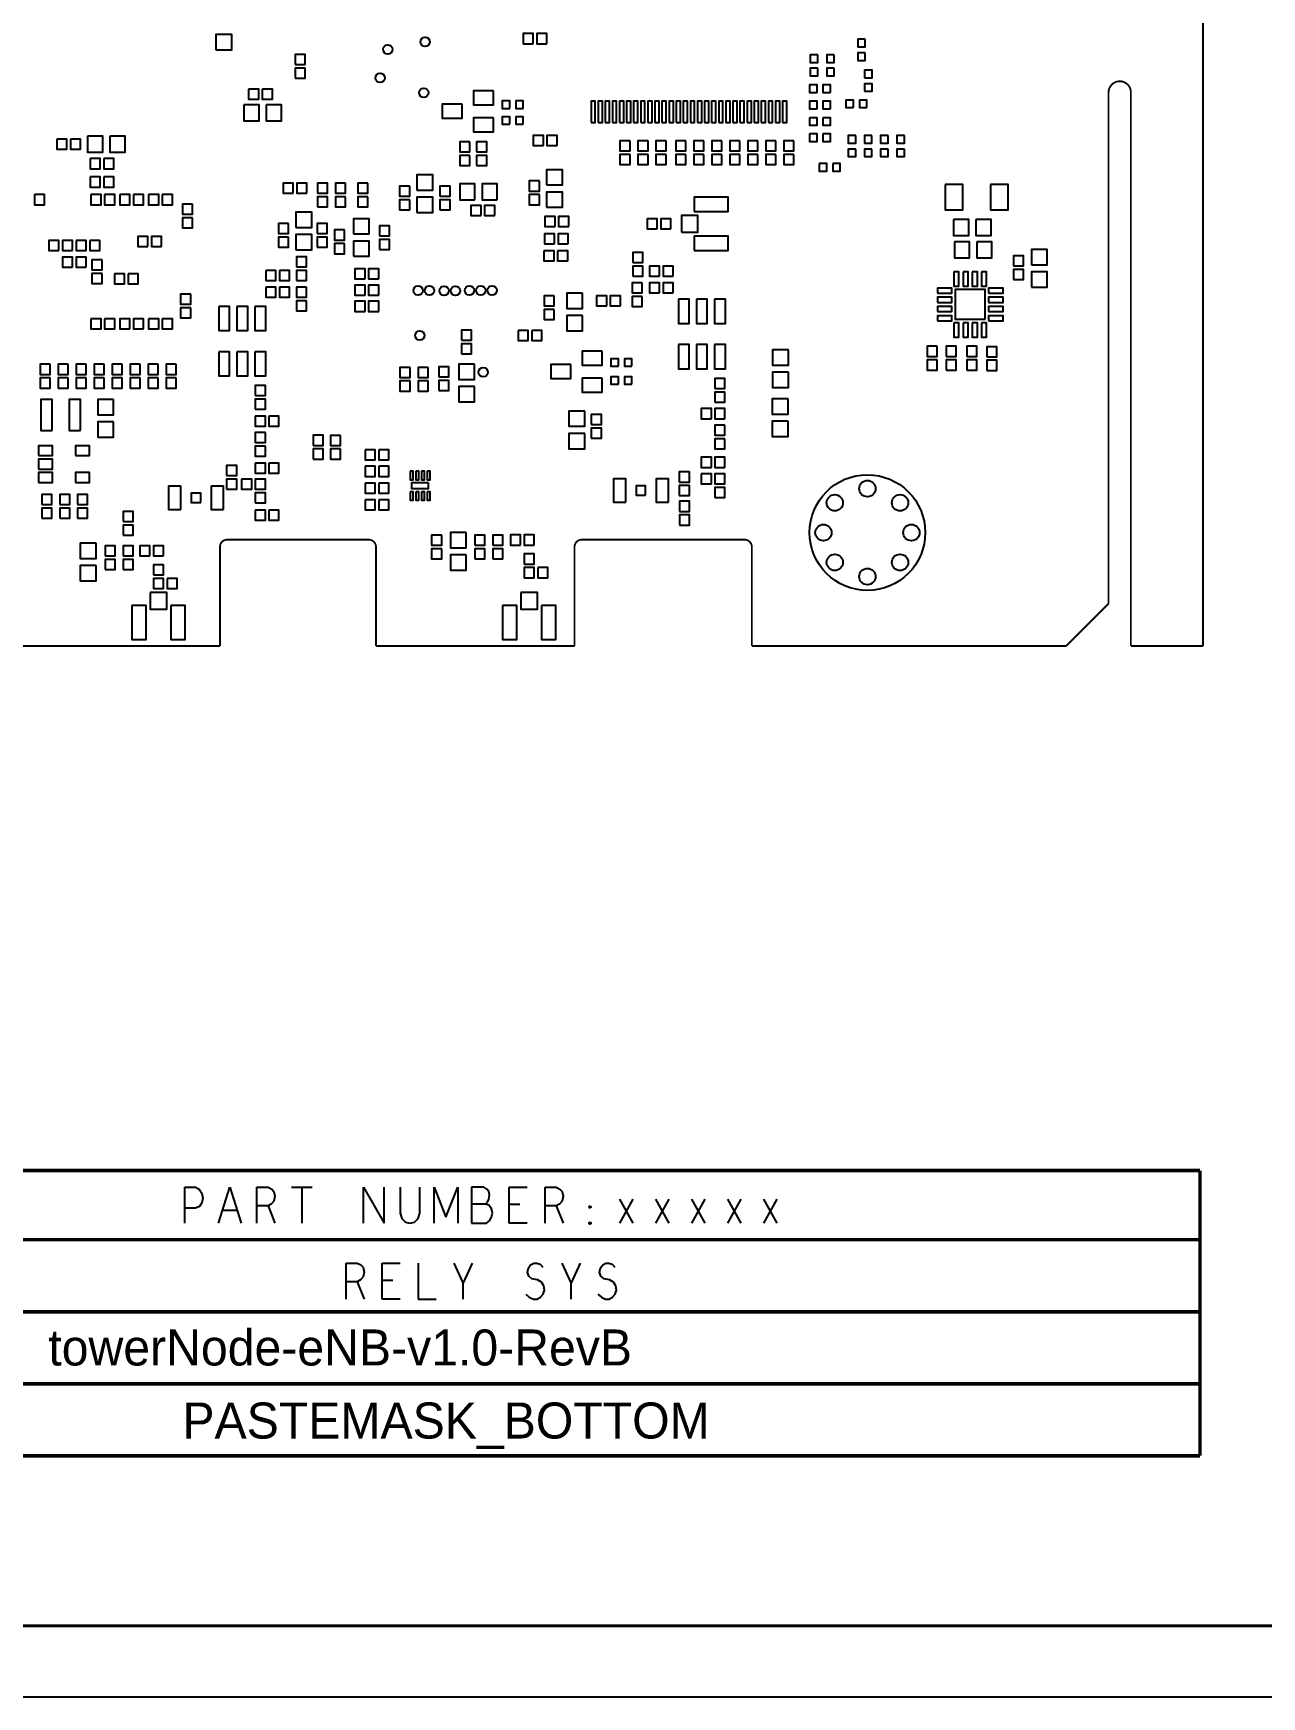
# Model space of a CAD drawing. Extents: x -186 to 234, y -83 to 214.
# Drawn here: x -16 to 70.6, y -83.3 to 33.9 of the extents above; entities that cross this region are included whole.
import ezdxf

# ---------------------------------------------------------------- set-up
doc = ezdxf.new("R2010")
doc.units = 0
for name, color, linetype in [('BG_OUTLINE', 253, 'CONTINUOUS'), ('BG_TITLE_BLOCK', 40, 'CONTINUOUS'), ('DF_OUTLINE_DATA', 2, 'CONTINUOUS'), ('PG_PASTEMASK_BOTTOM', 85, 'CONTINUOUS'), ('PIN_PASTEMASK_BOTTOM', 85, 'CONTINUOUS')]:
    doc.layers.add(name, color=color, linetype=linetype)

msp = doc.modelspace()

# ---------------------------------------------------------------- linework, layer by layer
at = {"layer": 'BG_OUTLINE', "const_width": 0.127}
for points in [[(66.460395, 157.020311), (66.460395, -9.271)], [(59.805595, 29.761891), (59.805595, 27.221891)], [(61.380395, 29.761891), (61.380395, 27.221891)], [(59.805595, -6.271006), (59.805595, 27.221891)], [(61.380395, -9.271), (61.380395, 27.221891)], [(-2.844292, -9.271), (-2.84447, -2.279117)], [(-2.33647, -1.771091), (7.647508, -1.771091)], [(8.155508, -2.279066), (8.155686, -9.271)], [(22.155683, -9.271), (22.155429, -2.279117)], [(22.663429, -1.771091), (34.147506, -1.771091)], [(34.655506, -2.279091), (34.655506, -9.271)], [(56.805398, -9.271), (59.805595, -6.271006)], [(-16.844493, -9.271), (-2.844292, -9.271)], [(8.155686, -9.271), (22.155683, -9.271)], [(34.655506, -9.271), (56.805398, -9.271)], [(66.460395, -9.271), (61.380395, -9.271)]]:
    msp.add_lwpolyline(points, dxfattribs=at)
for points in [[(59.805595, 29.761891, -1.000065), (61.380395, 29.761891)], [(-2.84447, -2.279117, -0.414233), (-2.33647, -1.771091)], [(7.647508, -1.771091, -0.414194), (8.155508, -2.279066)], [(22.155429, -2.279117, -0.414231), (22.663429, -1.771091)], [(34.147506, -1.771091, -0.414214), (34.655506, -2.279091)]]:
    msp.add_lwpolyline(points, format="xyb", dxfattribs=at)
at = {"layer": 'BG_TITLE_BLOCK', "const_width": 0.199898}
msp.add_lwpolyline([(-181.015894, -78.348611), (228.984099, -78.348611)], dxfattribs=at)
at = {"layer": 'BG_TITLE_BLOCK'}
msp.add_lwpolyline([(-186.015909, -83.348601), (233.984089, -83.348601)], dxfattribs=at)
at = {"layer": 'DF_OUTLINE_DATA', "const_width": 0.254}
for points in [[(66.253385, -46.247304), (-61.407015, -46.247304)], [(66.253385, -66.364104), (66.253385, -46.247304)], [(-61.407015, -51.124104), (66.253385, -51.124104)], [(-61.407015, -56.204104), (66.253385, -56.204104)], [(-61.407015, -61.284104), (66.253385, -61.284104)], [(-61.407015, -66.364104), (47.279585, -66.364104)], [(47.279585, -66.364104), (66.253385, -66.364104)]]:
    msp.add_lwpolyline(points, dxfattribs=at)
at = {"layer": 'DF_OUTLINE_DATA'}
for points in [[(-5.323815, -49.964289), (-5.323815, -47.424289)], [(-5.323815, -47.424289), (-4.561815, -47.424289)], [(-4.561815, -47.424289), (-4.307815, -47.551289)], [(-4.307815, -47.551289), (-4.117315, -47.847809)], [(-4.117315, -47.847809), (-4.053815, -48.186289)], [(-2.942615, -49.964289), (-2.148815, -47.424289)], [(-2.148815, -47.424289), (-1.355115, -49.964289)], [(-0.243815, -49.964289), (-0.243815, -47.424289)], [(-0.243815, -47.424289), (0.549885, -47.424289)], [(0.549885, -47.424289), (0.803885, -47.551289)], [(0.803885, -47.551289), (0.962685, -47.720809)], [(0.962685, -47.720809), (1.026185, -48.059289)], [(1.026185, -48.059289), (0.962685, -48.397897)], [(2.200885, -47.424289), (3.661385, -47.424289)], [(2.931185, -47.424289), (2.931185, -49.964289)], [(7.280885, -49.964289), (7.280885, -47.424289)], [(7.280885, -47.424289), (8.741385, -49.964289)], [(8.741385, -49.964289), (8.741385, -47.424289)], [(9.852685, -47.424289), (9.852685, -49.244809)], [(11.249685, -49.244809), (11.249685, -47.424289)], [(12.265685, -49.964289), (12.265685, -47.424289)], [(12.265685, -47.424289), (13.091185, -49.540897)], [(13.091185, -49.540897), (13.916685, -47.424289)], [(13.916685, -47.424289), (13.916685, -49.964289)], [(14.900885, -47.424289), (14.900885, -49.964289)], [(15.758185, -47.424289), (14.900885, -47.424289)], [(15.980385, -47.551289), (15.758185, -47.424289)], [(16.107385, -47.720809), (15.980385, -47.551289)], [(16.170885, -47.974809), (16.107385, -47.720809)], [(16.107385, -48.271201), (16.170885, -47.974809)], [(17.536185, -49.964289), (17.536185, -47.424289)], [(17.536185, -47.424289), (18.806185, -47.424289)], [(20.076185, -49.964289), (20.076185, -47.424289)], [(20.076185, -47.424289), (20.869885, -47.424289)], [(20.869885, -47.424289), (21.123885, -47.551289)], [(21.123885, -47.551289), (21.282685, -47.720809)], [(21.282685, -47.720809), (21.346185, -48.059289)], [(21.346185, -48.059289), (21.282685, -48.397897)], [(-4.561815, -48.906201), (-5.323815, -48.906201)], [(-4.276115, -48.778897), (-4.561815, -48.906201)], [(-4.117315, -48.524897), (-4.276115, -48.778897)], [(-4.053815, -48.186289), (-4.117315, -48.524897)], [(-1.640815, -49.075289), (-2.656815, -49.075289)], [(0.549885, -48.736809), (-0.243815, -48.736809)], [(0.772185, -48.609809), (0.549885, -48.736809)], [(0.549885, -48.736809), (1.026185, -49.964289)], [(0.962685, -48.397897), (0.772185, -48.609809)], [(9.852685, -49.244809), (9.979685, -49.625809)], [(11.122685, -49.625809), (11.249685, -49.244809)], [(15.885185, -48.609809), (14.900885, -48.609809)], [(15.885185, -48.609809), (16.012185, -48.482809)], [(16.107385, -48.694289), (15.885185, -48.609809)], [(16.012185, -48.482809), (16.107385, -48.271201)], [(16.297885, -48.948289), (16.107385, -48.694289)], [(16.361385, -49.244809), (16.297885, -48.948289)], [(16.297885, -49.540897), (16.361385, -49.244809)], [(18.298185, -48.651897), (17.536185, -48.651897)], [(20.869885, -48.736809), (20.076185, -48.736809)], [(21.092185, -48.609809), (20.869885, -48.736809)], [(20.869885, -48.736809), (21.346185, -49.964289)], [(21.282685, -48.397897), (21.092185, -48.609809)], [(23.187685, -48.778897), (23.251185, -48.736809)], [(23.187685, -48.863809), (23.187685, -48.778897)], [(23.251185, -48.906201), (23.187685, -48.863809)], [(23.251185, -48.736809), (23.314685, -48.778897)], [(23.314685, -48.863809), (23.251185, -48.906201)], [(23.314685, -48.778897), (23.314685, -48.863809)], [(25.314885, -48.271201), (26.267385, -49.964289)], [(26.267385, -48.271201), (25.314885, -49.964289)], [(27.854885, -48.271201), (28.807385, -49.964289)], [(28.807385, -48.271201), (27.854885, -49.964289)], [(30.394885, -48.271201), (31.347385, -49.964289)], [(31.347385, -48.271201), (30.394885, -49.964289)], [(32.934885, -48.271201), (33.887385, -49.964289)], [(33.887385, -48.271201), (32.934885, -49.964289)], [(36.427385, -48.271201), (35.474885, -49.964289)], [(35.474885, -48.271201), (36.427385, -49.964289)], [(9.979685, -49.625809), (10.233685, -49.879809)], [(10.233685, -49.879809), (10.551185, -49.964289)], [(10.551185, -49.964289), (10.868685, -49.879809)], [(10.868685, -49.879809), (11.122685, -49.625809)], [(14.900885, -49.964289), (15.948685, -49.964289)], [(15.948685, -49.964289), (16.170885, -49.794897)], [(16.170885, -49.794897), (16.297885, -49.540897)], [(18.806185, -49.964289), (17.536185, -49.964289)], [(23.187685, -49.921897), (23.251185, -49.879809)], [(23.187685, -50.006809), (23.187685, -49.921897)], [(23.251185, -50.048897), (23.187685, -50.006809)], [(23.251185, -49.879809), (23.314685, -49.921897)], [(23.314685, -50.006809), (23.251185, -50.048897)], [(23.314685, -49.921897), (23.314685, -50.006809)], [(6.042685, -55.315104), (6.042685, -52.775104)], [(6.042685, -52.775104), (6.836385, -52.775104)], [(6.836385, -52.775104), (7.090385, -52.902104)], [(8.582685, -55.315104), (8.582685, -52.775104)], [(8.582685, -52.775104), (9.852685, -52.775104)], [(11.122685, -52.775104), (11.122685, -55.315104)], [(14.297685, -54.172104), (13.662685, -52.775104)], [(14.932685, -52.775104), (14.297685, -54.172104)], [(19.060185, -52.902104), (19.282385, -52.775104)], [(19.282385, -52.775104), (19.504685, -52.775104)], [(19.504685, -52.775104), (19.726885, -52.859711)], [(21.917685, -54.172104), (21.282685, -52.775104)], [(22.552685, -52.775104), (21.917685, -54.172104)], [(24.140185, -52.902104), (24.362385, -52.775104)], [(24.362385, -52.775104), (24.584685, -52.775104)], [(24.584685, -52.775104), (24.806885, -52.859711)], [(7.249185, -53.748711), (7.058685, -53.960497)], [(7.090385, -52.902104), (7.249185, -53.071497)], [(7.249185, -53.071497), (7.312685, -53.410104)], [(7.312685, -53.410104), (7.249185, -53.748711)], [(18.837885, -53.410104), (18.901385, -53.113711)], [(18.933185, -53.706497), (18.837885, -53.410104)], [(18.901385, -53.113711), (19.060185, -52.902104)], [(19.155385, -53.875711), (18.933185, -53.706497)], [(19.536385, -53.960497), (19.155385, -53.875711)], [(19.726885, -52.859711), (19.917385, -53.071497)], [(23.917885, -53.410104), (23.981385, -53.113711)], [(24.013185, -53.706497), (23.917885, -53.410104)], [(23.981385, -53.113711), (24.140185, -52.902104)], [(24.235385, -53.875711), (24.013185, -53.706497)], [(24.616385, -53.960497), (24.235385, -53.875711)], [(24.806885, -52.859711), (24.997385, -53.071497)], [(6.836385, -54.087497), (6.042685, -54.087497)], [(7.058685, -53.960497), (6.836385, -54.087497)], [(6.836385, -54.087497), (7.312685, -55.315104)], [(9.344685, -54.002711), (8.582685, -54.002711)], [(14.297685, -55.315104), (14.297685, -54.172104)], [(18.710885, -54.976497), (18.964885, -55.188104)], [(19.822185, -54.129711), (19.536385, -53.960497)], [(19.758685, -55.188104), (19.949185, -54.976497)], [(19.980885, -54.383889), (19.822185, -54.129711)], [(19.949185, -54.976497), (20.044385, -54.680104)], [(20.044385, -54.680104), (19.980885, -54.383889)], [(21.917685, -55.315104), (21.917685, -54.172104)], [(23.790885, -54.976497), (24.044885, -55.188104)], [(24.902185, -54.129711), (24.616385, -53.960497)], [(24.838685, -55.188104), (25.029185, -54.976497)], [(25.060885, -54.383889), (24.902185, -54.129711)], [(25.029185, -54.976497), (25.124385, -54.680104)], [(25.124385, -54.680104), (25.060885, -54.383889)], [(9.852685, -55.315104), (8.582685, -55.315104)], [(11.122685, -55.315104), (12.392685, -55.315104)], [(18.964885, -55.188104), (19.250685, -55.315104)], [(19.250685, -55.315104), (19.504685, -55.315104)], [(19.504685, -55.315104), (19.758685, -55.188104)], [(24.044885, -55.188104), (24.330685, -55.315104)], [(24.330685, -55.315104), (24.584685, -55.315104)], [(24.584685, -55.315104), (24.838685, -55.188104)]]:
    msp.add_lwpolyline(points, dxfattribs=at)
at = {"layer": 'PIN_PASTEMASK_BOTTOM'}
for points in [[(-3.132811, 32.763206), (-2.015211, 32.763206), (-2.015211, 33.835594), (-3.132811, 33.835594)], [(19.244589, 33.1978), (19.244589, 33.909), (18.533389, 33.909), (18.533389, 33.1978)], [(20.2073, 33.1978), (20.2073, 33.909), (19.4961, 33.909), (19.4961, 33.1978)], [(42.650689, 33.507705), (42.117289, 33.507705), (42.117289, 32.974305), (42.650689, 32.974305)], [(2.44729, 31.727089), (3.15849, 31.727089), (3.15849, 32.438289), (2.44729, 32.438289)], [(39.297889, 32.415505), (38.764489, 32.415505), (38.764489, 31.882105), (39.297889, 31.882105)], [(40.466289, 32.415505), (39.932889, 32.415505), (39.932889, 31.882105), (40.466289, 31.882105)], [(42.650689, 32.557695), (42.117289, 32.557695), (42.117289, 32.024295), (42.650689, 32.024295)], [(2.44729, 30.764378), (3.15849, 30.764378), (3.15849, 31.475578), (2.44729, 31.475578)], [(39.297889, 31.465495), (38.764489, 31.465495), (38.764489, 30.932095), (39.297889, 30.932095)], [(40.466289, 31.465495), (39.932889, 31.465495), (39.932889, 30.932095), (40.466289, 30.932095)], [(42.602201, 30.796306), (43.135601, 30.796306), (43.135601, 31.329706), (42.602201, 31.329706)], [(-0.820217, 29.9974), (-0.820217, 29.2862), (-0.109017, 29.2862), (-0.109017, 29.9974)], [(0.142494, 29.9974), (0.142494, 29.2862), (0.853694, 29.2862), (0.853694, 29.9974)], [(16.432784, 29.883405), (15.035784, 29.883405), (15.035784, 28.892805), (16.432784, 28.892805)], [(39.254684, 29.7561), (39.254684, 30.2895), (38.721284, 30.2895), (38.721284, 29.7561)], [(40.204695, 29.7561), (40.204695, 30.2895), (39.671295, 30.2895), (39.671295, 29.7561)], [(42.602201, 29.846295), (43.135601, 29.846295), (43.135601, 30.379695), (42.602201, 30.379695)], [(-1.154405, 28.8798), (-1.154405, 27.7622), (-0.082017, 27.7622), (-0.082017, 28.8798)], [(0.420395, 28.8798), (0.420395, 27.7622), (1.492783, 27.7622), (1.492783, 28.8798)], [(14.222984, 28.930905), (12.825984, 28.930905), (12.825984, 27.940305), (14.222984, 27.940305)], [(17.591481, 28.630397), (17.591481, 29.163797), (17.058081, 29.163797), (17.058081, 28.630397)], [(18.541492, 28.630397), (18.541492, 29.163797), (18.008092, 29.163797), (18.008092, 28.630397)], [(23.320388, 27.641842), (23.620387, 27.641842), (23.620387, 29.141941), (23.320388, 29.141941)], [(23.820488, 27.641842), (24.120488, 27.641842), (24.120488, 29.141941), (23.820488, 29.141941)], [(24.320284, 27.641842), (24.620283, 27.641842), (24.620283, 29.141941), (24.320284, 29.141941)], [(24.820486, 27.641842), (25.120486, 27.641842), (25.120486, 29.141941), (24.820486, 29.141941)], [(25.320282, 27.641842), (25.620282, 27.641842), (25.620282, 29.141941), (25.320282, 29.141941)], [(25.820484, 27.641842), (26.120484, 27.641842), (26.120484, 29.141941), (25.820484, 29.141941)], [(26.32028, 27.641842), (26.620279, 27.641842), (26.620279, 29.141941), (26.32028, 29.141941)], [(26.820482, 27.641842), (27.120482, 27.641842), (27.120482, 29.141941), (26.820482, 29.141941)], [(27.320278, 27.641842), (27.620277, 27.641842), (27.620277, 29.141941), (27.320278, 29.141941)], [(27.82048, 27.641842), (28.12048, 27.641842), (28.12048, 29.141941), (27.82048, 29.141941)], [(28.320276, 27.641842), (28.620275, 27.641842), (28.620275, 29.141941), (28.320276, 29.141941)], [(28.820478, 27.641842), (29.120478, 27.641842), (29.120478, 29.141941), (28.820478, 29.141941)], [(29.320299, 27.641842), (29.620299, 27.641842), (29.620299, 29.141941), (29.320299, 29.141941)], [(29.820476, 27.641842), (30.120476, 27.641842), (30.120476, 29.141941), (29.820476, 29.141941)], [(30.320298, 27.641842), (30.620297, 27.641842), (30.620297, 29.141941), (30.320298, 29.141941)], [(30.820474, 27.641842), (31.120474, 27.641842), (31.120474, 29.141941), (30.820474, 29.141941)], [(31.320295, 27.641842), (31.620295, 27.641842), (31.620295, 29.141941), (31.320295, 29.141941)], [(31.820498, 27.641842), (32.120497, 27.641842), (32.120497, 29.141941), (31.820498, 29.141941)], [(32.320293, 27.641842), (32.620293, 27.641842), (32.620293, 29.141941), (32.320293, 29.141941)], [(32.820496, 27.641842), (33.120495, 27.641842), (33.120495, 29.141941), (32.820496, 29.141941)], [(33.320291, 27.641842), (33.620291, 27.641842), (33.620291, 29.141941), (33.320291, 29.141941)], [(33.820494, 27.641842), (34.120493, 27.641842), (34.120493, 29.141941), (33.820494, 29.141941)], [(34.32029, 27.641842), (34.620289, 27.641842), (34.620289, 29.141941), (34.32029, 29.141941)], [(34.820492, 27.641842), (35.120491, 27.641842), (35.120491, 29.141941), (34.820492, 29.141941)], [(35.320287, 27.641842), (35.620287, 27.641842), (35.620287, 29.141941), (35.320287, 29.141941)], [(35.82049, 27.641842), (36.120489, 27.641842), (36.120489, 29.141941), (35.82049, 29.141941)], [(36.320285, 27.641842), (36.620285, 27.641842), (36.620285, 29.141941), (36.320285, 29.141941)], [(36.820386, 27.641842), (37.120385, 27.641842), (37.120385, 29.141941), (36.820386, 29.141941)], [(39.254684, 28.6131), (39.254684, 29.1465), (38.721284, 29.1465), (38.721284, 28.6131)], [(40.204695, 28.6131), (40.204695, 29.1465), (39.671295, 29.1465), (39.671295, 28.6131)], [(41.820084, 28.6893), (41.820084, 29.2227), (41.286684, 29.2227), (41.286684, 28.6893)], [(42.770095, 28.6893), (42.770095, 29.2227), (42.236695, 29.2227), (42.236695, 28.6893)], [(16.432784, 27.978405), (15.035784, 27.978405), (15.035784, 26.987805), (16.432784, 26.987805)], [(17.591481, 27.512797), (17.591481, 28.046197), (17.058081, 28.046197), (17.058081, 27.512797)], [(18.541492, 27.512797), (18.541492, 28.046197), (18.008092, 28.046197), (18.008092, 27.512797)], [(38.721284, 27.9781), (38.721284, 27.4447), (39.254684, 27.4447), (39.254684, 27.9781)], [(39.671295, 27.9781), (39.671295, 27.4447), (40.204695, 27.4447), (40.204695, 27.9781)], [(-14.352321, 26.469289), (-14.352321, 25.758089), (-13.641121, 25.758089), (-13.641121, 26.469289)], [(-13.38961, 26.469289), (-13.38961, 25.758089), (-12.67841, 25.758089), (-12.67841, 26.469289)], [(-12.173204, 26.672489), (-12.173204, 25.554889), (-11.100816, 25.554889), (-11.100816, 26.672489)], [(-10.598404, 26.672489), (-10.598404, 25.554889), (-9.526016, 25.554889), (-9.526016, 26.672489)], [(14.775891, 26.27343), (14.064691, 26.27343), (14.064691, 25.56223), (14.775891, 25.56223)], [(15.253056, 25.573863), (15.964256, 25.573863), (15.964256, 26.285063), (15.253056, 26.285063)], [(19.958787, 26.025602), (19.958787, 26.736802), (19.247587, 26.736802), (19.247587, 26.025602)], [(20.921497, 26.025602), (20.921497, 26.736802), (20.210297, 26.736802), (20.210297, 26.025602)], [(26.065988, 26.355802), (25.354788, 26.355802), (25.354788, 25.644602), (26.065988, 25.644602)], [(27.335988, 26.355802), (26.624788, 26.355802), (26.624788, 25.644602), (27.335988, 25.644602)], [(28.605988, 26.355802), (27.894788, 26.355802), (27.894788, 25.644602), (28.605988, 25.644602)], [(30.002988, 26.355802), (29.291788, 26.355802), (29.291788, 25.644602), (30.002988, 25.644602)], [(31.272988, 26.355802), (30.561788, 26.355802), (30.561788, 25.644602), (31.272988, 25.644602)], [(32.542988, 26.358418), (31.831788, 26.358418), (31.831788, 25.647218), (32.542988, 25.647218)], [(33.812988, 26.355802), (33.101788, 26.355802), (33.101788, 25.644602), (33.812988, 25.644602)], [(35.082988, 26.355802), (34.371788, 26.355802), (34.371788, 25.644602), (35.082988, 25.644602)], [(36.352988, 26.355802), (35.641788, 26.355802), (35.641788, 25.644602), (36.352988, 25.644602)], [(37.622988, 26.355802), (36.911788, 26.355802), (36.911788, 25.644602), (37.622988, 25.644602)], [(38.721284, 26.8351), (38.721284, 26.3017), (39.254684, 26.3017), (39.254684, 26.8351)], [(39.671295, 26.8351), (39.671295, 26.3017), (40.204695, 26.3017), (40.204695, 26.8351)], [(41.978605, 26.718514), (41.445205, 26.718514), (41.445205, 26.185114), (41.978605, 26.185114)], [(43.121605, 26.718514), (42.588205, 26.718514), (42.588205, 26.185114), (43.121605, 26.185114)], [(44.264605, 26.718514), (43.731205, 26.718514), (43.731205, 26.185114), (44.264605, 26.185114)], [(45.407605, 26.718514), (44.874205, 26.718514), (44.874205, 26.185114), (45.407605, 26.185114)], [(-11.990121, 25.097689), (-11.990121, 24.386489), (-11.278921, 24.386489), (-11.278921, 25.097689)], [(-11.02741, 25.097689), (-11.02741, 24.386489), (-10.31621, 24.386489), (-10.31621, 25.097689)], [(14.775891, 25.310719), (14.064691, 25.310719), (14.064691, 24.599519), (14.775891, 24.599519)], [(15.253056, 24.611152), (15.964256, 24.611152), (15.964256, 25.322352), (15.253056, 25.322352)], [(26.065988, 25.393091), (25.354788, 25.393091), (25.354788, 24.681891), (26.065988, 24.681891)], [(27.335988, 25.393091), (26.624788, 25.393091), (26.624788, 24.681891), (27.335988, 24.681891)], [(28.605988, 25.393091), (27.894788, 25.393091), (27.894788, 24.681891), (28.605988, 24.681891)], [(30.002988, 25.393091), (29.291788, 25.393091), (29.291788, 24.681891), (30.002988, 24.681891)], [(31.272988, 25.393091), (30.561788, 25.393091), (30.561788, 24.681891), (31.272988, 24.681891)], [(32.542988, 25.395707), (31.831788, 25.395707), (31.831788, 24.684507), (32.542988, 24.684507)], [(33.812988, 25.393091), (33.101788, 25.393091), (33.101788, 24.681891), (33.812988, 24.681891)], [(35.082988, 25.393091), (34.371788, 25.393091), (34.371788, 24.681891), (35.082988, 24.681891)], [(36.352988, 25.393091), (35.641788, 25.393091), (35.641788, 24.681891), (36.352988, 24.681891)], [(37.622988, 25.393091), (36.911788, 25.393091), (36.911788, 24.681891), (37.622988, 24.681891)], [(39.407084, 24.7523), (39.407084, 24.2189), (39.940484, 24.2189), (39.940484, 24.7523)], [(40.357095, 24.7523), (40.357095, 24.2189), (40.890495, 24.2189), (40.890495, 24.7523)], [(41.978605, 25.768503), (41.445205, 25.768503), (41.445205, 25.235103), (41.978605, 25.235103)], [(43.121605, 25.768503), (42.588205, 25.768503), (42.588205, 25.235103), (43.121605, 25.235103)], [(44.264605, 25.768503), (43.731205, 25.768503), (43.731205, 25.235103), (44.264605, 25.235103)], [(45.407605, 25.768503), (44.874205, 25.768503), (44.874205, 25.235103), (45.407605, 25.235103)], [(-11.990121, 23.802289), (-11.990121, 23.091089), (-11.278921, 23.091089), (-11.278921, 23.802289)], [(-11.02741, 23.802289), (-11.02741, 23.091089), (-10.31621, 23.091089), (-10.31621, 23.802289)], [(11.040389, 22.882606), (12.157989, 22.882606), (12.157989, 23.954994), (11.040389, 23.954994)], [(19.676389, 23.517911), (18.965189, 23.517911), (18.965189, 22.806711), (19.676389, 22.806711)], [(20.184389, 23.238206), (21.301989, 23.238206), (21.301989, 24.310594), (20.184389, 24.310594)], [(-15.92961, 22.557689), (-15.92961, 21.846489), (-15.21841, 21.846489), (-15.21841, 22.557689)], [(-11.939321, 22.557689), (-11.939321, 21.846489), (-11.228121, 21.846489), (-11.228121, 22.557689)], [(-10.97661, 22.557689), (-10.97661, 21.846489), (-10.26541, 21.846489), (-10.26541, 22.557689)], [(-9.907321, 22.557689), (-9.907321, 21.846489), (-9.196121, 21.846489), (-9.196121, 22.557689)], [(-8.94461, 22.557689), (-8.94461, 21.846489), (-8.23341, 21.846489), (-8.23341, 22.557689)], [(-7.875321, 22.557689), (-7.875321, 21.846489), (-7.164121, 21.846489), (-7.164121, 22.557689)], [(-6.91261, 22.557689), (-6.91261, 21.846489), (-6.20141, 21.846489), (-6.20141, 22.557689)], [(2.328189, 22.6568), (2.328189, 23.368), (1.616989, 23.368), (1.616989, 22.6568)], [(3.2909, 22.6568), (3.2909, 23.368), (2.5797, 23.368), (2.5797, 22.6568)], [(4.029989, 22.6568), (4.741189, 22.6568), (4.741189, 23.368), (4.029989, 23.368)], [(4.029989, 21.694089), (4.741189, 21.694089), (4.741189, 22.405289), (4.029989, 22.405289)], [(6.011189, 23.368), (5.299989, 23.368), (5.299989, 22.6568), (6.011189, 22.6568)], [(6.011189, 22.405289), (5.299989, 22.405289), (5.299989, 21.694089), (6.011189, 21.694089)], [(7.585989, 23.365511), (6.874789, 23.365511), (6.874789, 22.654311), (7.585989, 22.654311)], [(7.585989, 22.4028), (6.874789, 22.4028), (6.874789, 21.6916), (7.585989, 21.6916)], [(10.532389, 23.162311), (9.821189, 23.162311), (9.821189, 22.451111), (10.532389, 22.451111)], [(11.040389, 21.307806), (12.157989, 21.307806), (12.157989, 22.380194), (11.040389, 22.380194)], [(12.665989, 22.451111), (13.377189, 22.451111), (13.377189, 23.162311), (12.665989, 23.162311)], [(15.133879, 22.191497), (15.133879, 23.309097), (14.061491, 23.309097), (14.061491, 22.191497)], [(16.708679, 22.191497), (16.708679, 23.309097), (15.636291, 23.309097), (15.636291, 22.191497)], [(19.676389, 22.5552), (18.965189, 22.5552), (18.965189, 21.844), (19.676389, 21.844)], [(20.184389, 21.663406), (21.301989, 21.663406), (21.301989, 22.735794), (20.184389, 22.735794)], [(30.599202, 21.360105), (32.986802, 21.360105), (32.986802, 22.376105), (30.599202, 22.376105)], [(48.286937, 23.277855), (48.286937, 21.476945), (49.536642, 21.476945), (49.536642, 23.277855)], [(51.487337, 23.277855), (51.487337, 21.476945), (52.737042, 21.476945), (52.737042, 23.277855)], [(-4.77901, 21.8948), (-5.49021, 21.8948), (-5.49021, 21.1836), (-4.77901, 21.1836)], [(2.505989, 20.241006), (3.623589, 20.241006), (3.623589, 21.313394), (2.505989, 21.313394)], [(10.532389, 22.1996), (9.821189, 22.1996), (9.821189, 21.4884), (10.532389, 21.4884)], [(12.665989, 21.4884), (13.377189, 21.4884), (13.377189, 22.1996), (12.665989, 22.1996)], [(15.565196, 21.082), (15.565196, 21.7932), (14.853996, 21.7932), (14.853996, 21.082)], [(16.527907, 21.082), (16.527907, 21.7932), (15.816707, 21.7932), (15.816707, 21.082)], [(-4.77901, 20.932089), (-5.49021, 20.932089), (-5.49021, 20.220889), (-4.77901, 20.220889)], [(1.997989, 20.520711), (1.286789, 20.520711), (1.286789, 19.809511), (1.997989, 19.809511)], [(4.004589, 19.809511), (4.715789, 19.809511), (4.715789, 20.520711), (4.004589, 20.520711)], [(5.934989, 20.063511), (5.223789, 20.063511), (5.223789, 19.352311), (5.934989, 19.352311)], [(6.569989, 19.783806), (7.687589, 19.783806), (7.687589, 20.856194), (6.569989, 20.856194)], [(8.398789, 19.641795), (9.109989, 19.641795), (9.109989, 20.352995), (8.398789, 20.352995)], [(20.778495, 20.302195), (20.778495, 21.013395), (20.067295, 21.013395), (20.067295, 20.302195)], [(21.741206, 20.302195), (21.741206, 21.013395), (21.030006, 21.013395), (21.030006, 20.302195)], [(27.983002, 20.140905), (27.983002, 20.852105), (27.271802, 20.852105), (27.271802, 20.140905)], [(28.945713, 20.140905), (28.945713, 20.852105), (28.234513, 20.852105), (28.234513, 20.140905)], [(29.684802, 19.912305), (30.853202, 19.912305), (30.853202, 21.080705), (29.684802, 21.080705)], [(48.883595, 20.8026), (48.883595, 19.685), (49.955983, 19.685), (49.955983, 20.8026)], [(50.458395, 20.8026), (50.458395, 19.685), (51.530783, 19.685), (51.530783, 20.8026)], [(-14.19291, 18.607989), (-14.19291, 19.319189), (-14.90411, 19.319189), (-14.90411, 18.607989)], [(-13.2302, 18.607989), (-13.2302, 19.319189), (-13.9414, 19.319189), (-13.9414, 18.607989)], [(-12.978689, 19.319189), (-12.978689, 18.607989), (-12.267489, 18.607989), (-12.267489, 19.319189)], [(-12.015978, 19.319189), (-12.015978, 18.607989), (-11.304778, 18.607989), (-11.304778, 19.319189)], [(-7.92861, 18.900089), (-7.92861, 19.611289), (-8.63981, 19.611289), (-8.63981, 18.900089)], [(-6.965899, 18.900089), (-6.965899, 19.611289), (-7.677099, 19.611289), (-7.677099, 18.900089)], [(1.997989, 19.558), (1.286789, 19.558), (1.286789, 18.8468), (1.997989, 18.8468)], [(2.505989, 18.666206), (3.623589, 18.666206), (3.623589, 19.738594), (2.505989, 19.738594)], [(4.004589, 18.8468), (4.715789, 18.8468), (4.715789, 19.558), (4.004589, 19.558)], [(5.934989, 19.1008), (5.223789, 19.1008), (5.223789, 18.3896), (5.934989, 18.3896)], [(6.569989, 18.209006), (7.687589, 18.209006), (7.687589, 19.281394), (6.569989, 19.281394)], [(8.398789, 18.679084), (9.109989, 18.679084), (9.109989, 19.390284), (8.398789, 19.390284)], [(20.742885, 19.085611), (20.742885, 19.796811), (20.031685, 19.796811), (20.031685, 19.085611)], [(21.705595, 19.085611), (21.705595, 19.796811), (20.994395, 19.796811), (20.994395, 19.085611)], [(30.599202, 18.616905), (32.986802, 18.616905), (32.986802, 19.632905), (30.599202, 19.632905)], [(48.934395, 19.2278), (48.934395, 18.1102), (50.006783, 18.1102), (50.006783, 19.2278)], [(50.509195, 19.2278), (50.509195, 18.1102), (51.581583, 18.1102), (51.581583, 19.2278)], [(-13.2302, 17.437887), (-13.2302, 18.149087), (-13.9414, 18.149087), (-13.9414, 17.437887)], [(-12.267489, 17.437887), (-12.267489, 18.149087), (-12.978689, 18.149087), (-12.978689, 17.437887)], [(-11.15441, 17.9578), (-11.86561, 17.9578), (-11.86561, 17.2466), (-11.15441, 17.2466)], [(2.547087, 17.456404), (3.258287, 17.456404), (3.258287, 18.167604), (2.547087, 18.167604)], [(19.99869, 18.5928), (19.99869, 17.8816), (20.70989, 17.8816), (20.70989, 18.5928)], [(20.961401, 18.5928), (20.961401, 17.8816), (21.672601, 17.8816), (21.672601, 18.5928)], [(26.2652, 17.764506), (26.9764, 17.764506), (26.9764, 18.475706), (26.2652, 18.475706)], [(53.093595, 17.527803), (53.804795, 17.527803), (53.804795, 18.239003), (53.093595, 18.239003)], [(54.369691, 17.607509), (55.487291, 17.607509), (55.487291, 18.679897), (54.369691, 18.679897)], [(-11.15441, 16.995089), (-11.86561, 16.995089), (-11.86561, 16.283889), (-11.15441, 16.283889)], [(-10.288321, 16.969689), (-10.288321, 16.258489), (-9.577121, 16.258489), (-9.577121, 16.969689)], [(-9.32561, 16.969689), (-9.32561, 16.258489), (-8.61441, 16.258489), (-8.61441, 16.969689)], [(0.387096, 17.204893), (0.387096, 16.493693), (1.098296, 16.493693), (1.098296, 17.204893)], [(1.349807, 17.204893), (1.349807, 16.493693), (2.061007, 16.493693), (2.061007, 17.204893)], [(2.547087, 16.493693), (3.258287, 16.493693), (3.258287, 17.204893), (2.547087, 17.204893)], [(7.383805, 16.6116), (7.383805, 17.3228), (6.672605, 17.3228), (6.672605, 16.6116)], [(8.346516, 16.6116), (8.346516, 17.3228), (7.635316, 17.3228), (7.635316, 16.6116)], [(26.2652, 16.801795), (26.9764, 16.801795), (26.9764, 17.512995), (26.2652, 17.512995)], [(28.156205, 16.801795), (28.156205, 17.512995), (27.445005, 17.512995), (27.445005, 16.801795)], [(29.118916, 16.801795), (29.118916, 17.512995), (28.407716, 17.512995), (28.407716, 16.801795)], [(48.898785, 17.124197), (48.898785, 16.108197), (49.254385, 16.108197), (49.254385, 17.124197)], [(49.548796, 17.124197), (49.548796, 16.108197), (49.904396, 16.108197), (49.904396, 17.124197)], [(50.198985, 17.124197), (50.198985, 16.108197), (50.554585, 16.108197), (50.554585, 17.124197)], [(50.848997, 17.124197), (50.848997, 16.108197), (51.204597, 16.108197), (51.204597, 17.124197)], [(53.093595, 16.565093), (53.804795, 16.565093), (53.804795, 17.276293), (53.093595, 17.276293)], [(54.369691, 16.032709), (55.487291, 16.032709), (55.487291, 17.105097), (54.369691, 17.105097)], [(-4.90601, 15.5448), (-5.61721, 15.5448), (-5.61721, 14.8336), (-4.90601, 14.8336)], [(0.387096, 16.031693), (0.387096, 15.320493), (1.098296, 15.320493), (1.098296, 16.031693)], [(1.349807, 16.031693), (1.349807, 15.320493), (2.061007, 15.320493), (2.061007, 16.031693)], [(3.258287, 16.03182), (2.547087, 16.03182), (2.547087, 15.32062), (3.258287, 15.32062)], [(7.383805, 15.4686), (7.383805, 16.1798), (6.672605, 16.1798), (6.672605, 15.4686)], [(8.346516, 15.4686), (8.346516, 16.1798), (7.635316, 16.1798), (7.635316, 15.4686)], [(20.717789, 15.4178), (20.006589, 15.4178), (20.006589, 14.7066), (20.717789, 14.7066)], [(22.724389, 15.598394), (21.606789, 15.598394), (21.606789, 14.526006), (22.724389, 14.526006)], [(24.426189, 14.7066), (24.426189, 15.4178), (23.714989, 15.4178), (23.714989, 14.7066)], [(25.3889, 14.7066), (25.3889, 15.4178), (24.6777, 15.4178), (24.6777, 14.7066)], [(26.9256, 16.339617), (26.2144, 16.339617), (26.2144, 15.628417), (26.9256, 15.628417)], [(26.9256, 15.376906), (26.2144, 15.376906), (26.2144, 14.665706), (26.9256, 14.665706)], [(28.156205, 15.628391), (28.156205, 16.339591), (27.445005, 16.339591), (27.445005, 15.628391)], [(29.118916, 15.628391), (29.118916, 16.339591), (28.407716, 16.339591), (28.407716, 15.628391)], [(47.740291, 15.610103), (48.756291, 15.610103), (48.756291, 15.965703), (47.740291, 15.965703)], [(47.740291, 14.960092), (48.756291, 14.960092), (48.756291, 15.315692), (47.740291, 15.315692)], [(51.105791, 13.768603), (51.105791, 15.876803), (48.997591, 15.876803), (48.997591, 13.768603)], [(51.347091, 15.610103), (52.363091, 15.610103), (52.363091, 15.965703), (51.347091, 15.965703)], [(51.347091, 14.960092), (52.363091, 14.960092), (52.363091, 15.315692), (51.347091, 15.315692)], [(-4.90601, 14.582089), (-5.61721, 14.582089), (-5.61721, 13.870889), (-4.90601, 13.870889)], [(-2.919997, 14.671383), (-2.919997, 12.971386), (-2.160003, 12.971386), (-2.160003, 14.671383)], [(-1.649997, 14.671383), (-1.649997, 12.971386), (-0.890003, 12.971386), (-0.890003, 14.671383)], [(-0.379997, 14.671383), (-0.379997, 12.971386), (0.379997, 12.971386), (0.379997, 14.671383)], [(3.258287, 15.069109), (2.547087, 15.069109), (2.547087, 14.357909), (3.258287, 14.357909)], [(7.383805, 14.3256), (7.383805, 15.0368), (6.672605, 15.0368), (6.672605, 14.3256)], [(8.346516, 14.3256), (8.346516, 15.0368), (7.635316, 15.0368), (7.635316, 14.3256)], [(20.717789, 14.455089), (20.006589, 14.455089), (20.006589, 13.743889), (20.717789, 13.743889)], [(29.487406, 15.179383), (29.487406, 13.479386), (30.247399, 13.479386), (30.247399, 15.179383)], [(30.757406, 15.179383), (30.757406, 13.479386), (31.5174, 13.479386), (31.5174, 15.179383)], [(32.027406, 15.179383), (32.027406, 13.479386), (32.787399, 13.479386), (32.787399, 15.179383)], [(47.740291, 14.310106), (48.756291, 14.310106), (48.756291, 14.665706), (47.740291, 14.665706)], [(51.347091, 14.310106), (52.363091, 14.310106), (52.363091, 14.665706), (51.347091, 14.665706)], [(-11.939321, 13.794689), (-11.939321, 13.083489), (-11.228121, 13.083489), (-11.228121, 13.794689)], [(-10.97661, 13.794689), (-10.97661, 13.083489), (-10.26541, 13.083489), (-10.26541, 13.794689)], [(-9.19861, 13.083489), (-9.19861, 13.794689), (-9.90981, 13.794689), (-9.90981, 13.083489)], [(-8.235899, 13.083489), (-8.235899, 13.794689), (-8.947099, 13.794689), (-8.947099, 13.083489)], [(-7.875321, 13.794689), (-7.875321, 13.083489), (-7.164121, 13.083489), (-7.164121, 13.794689)], [(-6.91261, 13.794689), (-6.91261, 13.083489), (-6.20141, 13.083489), (-6.20141, 13.794689)], [(14.189989, 12.2936), (14.901189, 12.2936), (14.901189, 13.0048), (14.189989, 13.0048)], [(18.180279, 12.9794), (18.180279, 12.2682), (18.891479, 12.2682), (18.891479, 12.9794)], [(19.142989, 12.9794), (19.142989, 12.2682), (19.854189, 12.2682), (19.854189, 12.9794)], [(22.724389, 14.023594), (21.606789, 14.023594), (21.606789, 12.951206), (22.724389, 12.951206)], [(47.740291, 13.660095), (48.756291, 13.660095), (48.756291, 14.015695), (47.740291, 14.015695)], [(48.898785, 13.517397), (48.898785, 12.501397), (49.254385, 12.501397), (49.254385, 13.517397)], [(49.548796, 13.517397), (49.548796, 12.501397), (49.904396, 12.501397), (49.904396, 13.517397)], [(50.198985, 13.517397), (50.198985, 12.501397), (50.554585, 12.501397), (50.554585, 13.517397)], [(50.848997, 13.517397), (50.848997, 12.501397), (51.204597, 12.501397), (51.204597, 13.517397)], [(51.347091, 13.660095), (52.363091, 13.660095), (52.363091, 14.015695), (51.347091, 14.015695)], [(14.189989, 11.330889), (14.901189, 11.330889), (14.901189, 12.042089), (14.189989, 12.042089)], [(29.487406, 11.979592), (29.487406, 10.279596), (30.247399, 10.279596), (30.247399, 11.979592)], [(30.757406, 11.979592), (30.757406, 10.279596), (31.5174, 10.279596), (31.5174, 11.979592)], [(32.027406, 11.979592), (32.027406, 10.279596), (32.787399, 10.279596), (32.787399, 11.979592)], [(47.721495, 11.863603), (47.010295, 11.863603), (47.010295, 11.152403), (47.721495, 11.152403)], [(48.356596, 11.152403), (49.067796, 11.152403), (49.067796, 11.863603), (48.356596, 11.863603)], [(49.810391, 11.152403), (50.521591, 11.152403), (50.521591, 11.863603), (49.810391, 11.863603)], [(51.223189, 11.1252), (51.934389, 11.1252), (51.934389, 11.8364), (51.223189, 11.8364)], [(-14.81201, 10.5918), (-15.52321, 10.5918), (-15.52321, 9.8806), (-14.81201, 9.8806)], [(-13.54201, 10.5918), (-14.25321, 10.5918), (-14.25321, 9.8806), (-13.54201, 9.8806)], [(-12.27201, 10.5918), (-12.98321, 10.5918), (-12.98321, 9.8806), (-12.27201, 9.8806)], [(-11.00201, 10.5918), (-11.71321, 10.5918), (-11.71321, 9.8806), (-11.00201, 9.8806)], [(-9.73201, 10.5918), (-10.44321, 10.5918), (-10.44321, 9.8806), (-9.73201, 9.8806)], [(-8.46201, 10.5918), (-9.17321, 10.5918), (-9.17321, 9.8806), (-8.46201, 9.8806)], [(-7.19201, 10.5918), (-7.90321, 10.5918), (-7.90321, 9.8806), (-7.19201, 9.8806)], [(-5.92201, 10.5918), (-6.63321, 10.5918), (-6.63321, 9.8806), (-5.92201, 9.8806)], [(-2.919997, 11.471593), (-2.919997, 9.771596), (-2.160003, 9.771596), (-2.160003, 11.471593)], [(-1.649997, 11.471593), (-1.649997, 9.771596), (-0.890003, 9.771596), (-0.890003, 11.471593)], [(-0.379997, 11.471593), (-0.379997, 9.771596), (0.379997, 9.771596), (0.379997, 11.471593)], [(15.104389, 10.594594), (13.986789, 10.594594), (13.986789, 9.522206), (15.104389, 9.522206)], [(21.8837, 10.577805), (20.4867, 10.577805), (20.4867, 9.587205), (21.8837, 9.587205)], [(24.0935, 11.530305), (22.6965, 11.530305), (22.6965, 10.539705), (24.0935, 10.539705)], [(25.252197, 10.455097), (25.252197, 10.988497), (24.718797, 10.988497), (24.718797, 10.455097)], [(26.202208, 10.455097), (26.202208, 10.988497), (25.668808, 10.988497), (25.668808, 10.455097)], [(37.230787, 11.602491), (36.113187, 11.602491), (36.113187, 10.530103), (37.230787, 10.530103)], [(47.721495, 10.900893), (47.010295, 10.900893), (47.010295, 10.189693), (47.721495, 10.189693)], [(48.356596, 10.189693), (49.067796, 10.189693), (49.067796, 10.900893), (48.356596, 10.900893)], [(49.810391, 10.189693), (50.521591, 10.189693), (50.521591, 10.900893), (49.810391, 10.900893)], [(51.223189, 10.162489), (51.934389, 10.162489), (51.934389, 10.873689), (51.223189, 10.873689)], [(-14.81201, 9.629089), (-15.52321, 9.629089), (-15.52321, 8.917889), (-14.81201, 8.917889)], [(-13.54201, 9.629089), (-14.25321, 9.629089), (-14.25321, 8.917889), (-13.54201, 8.917889)], [(-12.27201, 9.629089), (-12.98321, 9.629089), (-12.98321, 8.917889), (-12.27201, 8.917889)], [(-11.00201, 9.629089), (-11.71321, 9.629089), (-11.71321, 8.917889), (-11.00201, 8.917889)], [(-9.73201, 9.629089), (-10.44321, 9.629089), (-10.44321, 8.917889), (-9.73201, 8.917889)], [(-8.46201, 9.629089), (-9.17321, 9.629089), (-9.17321, 8.917889), (-8.46201, 8.917889)], [(-7.19201, 9.629089), (-7.90321, 9.629089), (-7.90321, 8.917889), (-7.19201, 8.917889)], [(-5.92201, 9.629089), (-6.63321, 9.629089), (-6.63321, 8.917889), (-5.92201, 8.917889)], [(10.560787, 10.379202), (9.849587, 10.379202), (9.849587, 9.668002), (10.560787, 9.668002)], [(10.560787, 9.416491), (9.849587, 9.416491), (9.849587, 8.705291), (10.560787, 8.705291)], [(11.830787, 10.379202), (11.119587, 10.379202), (11.119587, 9.668002), (11.830787, 9.668002)], [(11.830787, 9.416491), (11.119587, 9.416491), (11.119587, 8.705291), (11.830787, 8.705291)], [(12.589789, 9.7028), (13.300989, 9.7028), (13.300989, 10.414), (12.589789, 10.414)], [(12.589789, 8.740089), (13.300989, 8.740089), (13.300989, 9.451289), (12.589789, 9.451289)], [(24.0935, 9.625305), (22.6965, 9.625305), (22.6965, 8.634705), (24.0935, 8.634705)], [(25.252197, 9.185097), (25.252197, 9.718497), (24.718797, 9.718497), (24.718797, 9.185097)], [(26.202208, 9.185097), (26.202208, 9.718497), (25.668808, 9.718497), (25.668808, 9.185097)], [(32.051803, 8.890508), (32.763003, 8.890508), (32.763003, 9.601708), (32.051803, 9.601708)], [(37.230787, 10.027691), (36.113187, 10.027691), (36.113187, 8.955303), (37.230787, 8.955303)], [(-0.3556, 8.382508), (0.3556, 8.382508), (0.3556, 9.093708), (-0.3556, 9.093708)], [(15.104389, 9.019794), (13.986789, 9.019794), (13.986789, 7.947406), (15.104389, 7.947406)], [(32.051803, 7.927797), (32.763003, 7.927797), (32.763003, 8.638997), (32.051803, 8.638997)], [(-14.670557, 5.922848), (-14.670557, 8.122742), (-15.470657, 8.122742), (-15.470657, 5.922848)], [(-12.670561, 5.922848), (-12.670561, 8.122742), (-13.470661, 8.122742), (-13.470661, 5.922848)], [(-10.342296, 8.110703), (-11.459896, 8.110703), (-11.459896, 7.038315), (-10.342296, 7.038315)], [(-0.3556, 7.419797), (0.3556, 7.419797), (0.3556, 8.130997), (-0.3556, 8.130997)], [(22.876789, 7.292594), (21.759189, 7.292594), (21.759189, 6.220206), (22.876789, 6.220206)], [(23.333989, 6.35), (24.045189, 6.35), (24.045189, 7.0612), (23.333989, 7.0612)], [(31.800292, 6.756908), (31.800292, 7.468108), (31.089092, 7.468108), (31.089092, 6.756908)], [(32.763003, 6.756908), (32.763003, 7.468108), (32.051803, 7.468108), (32.051803, 6.756908)], [(37.205387, 8.148091), (36.087787, 8.148091), (36.087787, 7.075703), (37.205387, 7.075703)], [(-10.342296, 6.535903), (-11.459896, 6.535903), (-11.459896, 5.463515), (-10.342296, 5.463515)], [(-0.355625, 6.934708), (-0.355625, 6.223508), (0.355575, 6.223508), (0.355575, 6.934708)], [(0.607085, 6.934708), (0.607085, 6.223508), (1.318285, 6.223508), (1.318285, 6.934708)], [(23.333989, 5.387289), (24.045189, 5.387289), (24.045189, 6.098489), (23.333989, 6.098489)], [(32.763003, 6.297219), (32.051803, 6.297219), (32.051803, 5.586019), (32.763003, 5.586019)], [(37.205387, 6.573291), (36.087787, 6.573291), (36.087787, 5.500903), (37.205387, 5.500903)], [(-15.638399, 4.156012), (-14.638401, 4.156012), (-14.638401, 4.85601), (-15.638399, 4.85601)], [(-13.038404, 4.156012), (-12.038406, 4.156012), (-12.038406, 4.85601), (-13.038404, 4.85601)], [(0.3556, 5.789219), (-0.3556, 5.789219), (-0.3556, 5.078019), (0.3556, 5.078019)], [(0.3556, 4.826508), (-0.3556, 4.826508), (-0.3556, 4.115308), (0.3556, 4.115308)], [(3.725189, 4.8768), (4.436389, 4.8768), (4.436389, 5.588), (3.725189, 5.588)], [(5.655589, 5.585511), (4.944389, 5.585511), (4.944389, 4.874311), (5.655589, 4.874311)], [(22.876789, 5.717794), (21.759189, 5.717794), (21.759189, 4.645406), (22.876789, 4.645406)], [(32.763003, 5.334508), (32.051803, 5.334508), (32.051803, 4.623308), (32.763003, 4.623308)], [(-15.638399, 3.206001), (-14.638401, 3.206001), (-14.638401, 3.905999), (-15.638399, 3.905999)], [(-0.355625, 3.632708), (-0.355625, 2.921508), (0.355575, 2.921508), (0.355575, 3.632708)], [(0.607085, 3.632708), (0.607085, 2.921508), (1.318285, 2.921508), (1.318285, 3.632708)], [(3.725189, 3.914089), (4.436389, 3.914089), (4.436389, 4.625289), (3.725189, 4.625289)], [(5.655589, 4.6228), (4.944389, 4.6228), (4.944389, 3.9116), (5.655589, 3.9116)], [(7.385279, 4.572), (7.385279, 3.8608), (8.096479, 3.8608), (8.096479, 4.572)], [(8.347989, 4.572), (8.347989, 3.8608), (9.059189, 3.8608), (9.059189, 4.572)], [(31.800292, 3.327908), (31.800292, 4.039108), (31.089092, 4.039108), (31.089092, 3.327908)], [(32.763003, 3.327908), (32.763003, 4.039108), (32.051803, 4.039108), (32.051803, 3.327908)], [(-15.638399, 2.25599), (-14.638401, 2.25599), (-14.638401, 2.955988), (-15.638399, 2.955988)], [(-13.038404, 2.25599), (-12.038406, 2.25599), (-12.038406, 2.955988), (-13.038404, 2.955988)], [(-2.375764, 2.749321), (-1.664564, 2.749321), (-1.664564, 3.460521), (-2.375764, 3.460521)], [(-2.375764, 1.786611), (-1.664564, 1.786611), (-1.664564, 2.497811), (-2.375764, 2.497811)], [(-1.318311, 2.497811), (-1.318311, 1.786611), (-0.607111, 1.786611), (-0.607111, 2.497811)], [(-0.3556, 1.786611), (0.3556, 1.786611), (0.3556, 2.497811), (-0.3556, 2.497811)], [(-0.3556, 2.497811), (-0.3556, 1.786611), (0.3556, 1.786611), (0.3556, 2.497811)], [(7.385279, 3.4036), (7.385279, 2.6924), (8.096479, 2.6924), (8.096479, 3.4036)], [(8.347989, 3.4036), (8.347989, 2.6924), (9.059189, 2.6924), (9.059189, 3.4036)], [(10.567441, 3.0607), (10.567441, 2.4511), (10.770641, 2.4511), (10.770641, 3.0607)], [(10.967491, 3.0607), (10.967491, 2.4511), (11.170691, 2.4511), (11.170691, 3.0607)], [(11.367287, 3.0607), (11.367287, 2.4511), (11.570487, 2.4511), (11.570487, 3.0607)], [(11.767337, 3.0607), (11.767337, 2.4511), (11.970537, 2.4511), (11.970537, 3.0607)], [(25.771907, 0.862584), (25.771907, 2.513584), (24.908307, 2.513584), (24.908307, 0.862584)], [(28.769107, 0.862584), (28.769107, 2.513584), (27.905507, 2.513584), (27.905507, 0.862584)], [(29.540276, 2.29522), (30.251476, 2.29522), (30.251476, 3.00642), (29.540276, 3.00642)], [(31.089092, 2.867711), (31.089092, 2.156511), (31.800292, 2.156511), (31.800292, 2.867711)], [(32.051803, 2.156511), (32.763003, 2.156511), (32.763003, 2.867711), (32.051803, 2.867711)], [(32.051803, 2.867711), (32.051803, 2.156511), (32.763003, 2.156511), (32.763003, 2.867711)], [(-15.408605, 0.700989), (-14.697405, 0.700989), (-14.697405, 1.412189), (-15.408605, 1.412189)], [(-14.138605, 0.700989), (-13.427405, 0.700989), (-13.427405, 1.412189), (-14.138605, 1.412189)], [(-12.894005, 0.700989), (-12.182805, 0.700989), (-12.182805, 1.412189), (-12.894005, 1.412189)], [(-5.599709, 0.354584), (-5.599709, 2.005584), (-6.463309, 2.005584), (-6.463309, 0.354584)], [(-4.202709, 0.849884), (-4.202709, 1.510284), (-4.863109, 1.510284), (-4.863109, 0.849884)], [(-2.602509, 0.354584), (-2.602509, 2.005584), (-3.466109, 2.005584), (-3.466109, 0.354584)], [(-0.3556, 0.8239), (0.3556, 0.8239), (0.3556, 1.5351), (-0.3556, 1.5351)], [(7.385279, 2.2098), (7.385279, 1.4986), (8.096479, 1.4986), (8.096479, 2.2098)], [(8.347989, 2.2098), (8.347989, 1.4986), (9.059189, 1.4986), (9.059189, 2.2098)], [(10.567441, 1.6129), (10.567441, 1.0033), (10.770641, 1.0033), (10.770641, 1.6129)], [(11.865889, 2.2352), (10.672089, 2.2352), (10.672089, 1.8288), (11.865889, 1.8288)], [(10.967491, 1.6129), (10.967491, 1.0033), (11.170691, 1.0033), (11.170691, 1.6129)], [(11.367287, 1.6129), (11.367287, 1.0033), (11.570487, 1.0033), (11.570487, 1.6129)], [(11.767337, 1.6129), (11.767337, 1.0033), (11.970537, 1.0033), (11.970537, 1.6129)], [(27.168907, 1.357884), (27.168907, 2.018284), (26.508507, 2.018284), (26.508507, 1.357884)], [(29.540276, 1.332509), (30.251476, 1.332509), (30.251476, 2.043709), (29.540276, 2.043709)], [(32.051803, 1.1938), (32.763003, 1.1938), (32.763003, 1.905), (32.051803, 1.905)], [(-15.408605, -0.261722), (-14.697405, -0.261722), (-14.697405, 0.449478), (-15.408605, 0.449478)], [(-14.138605, -0.261722), (-13.427405, -0.261722), (-13.427405, 0.449478), (-14.138605, 0.449478)], [(-12.894005, -0.261722), (-12.182805, -0.261722), (-12.182805, 0.449478), (-12.894005, 0.449478)], [(-9.676409, -0.491007), (-8.965209, -0.491007), (-8.965209, 0.220193), (-9.676409, 0.220193)], [(-0.3556, 0.3048), (-0.3556, -0.4064), (0.3556, -0.4064), (0.3556, 0.3048)], [(0.607111, 0.3048), (0.607111, -0.4064), (1.318311, -0.4064), (1.318311, 0.3048)], [(7.385279, 1.0414), (7.385279, 0.3302), (8.096479, 0.3302), (8.096479, 1.0414)], [(8.347989, 1.0414), (8.347989, 0.3302), (9.059189, 0.3302), (9.059189, 1.0414)], [(29.556989, 0.226111), (30.268189, 0.226111), (30.268189, 0.937311), (29.556989, 0.937311)], [(-9.676409, -1.453718), (-8.965209, -1.453718), (-8.965209, -0.742518), (-9.676409, -0.742518)], [(29.556989, -0.7366), (30.268189, -0.7366), (30.268189, -0.0254), (29.556989, -0.0254)], [(-11.577295, -2.020113), (-12.694895, -2.020113), (-12.694895, -3.092501), (-11.577295, -3.092501)], [(-10.946409, -2.911907), (-10.235209, -2.911907), (-10.235209, -2.200707), (-10.946409, -2.200707)], [(-9.676409, -2.911907), (-8.965209, -2.911907), (-8.965209, -2.200707), (-9.676409, -2.200707)], [(-7.782814, -2.911907), (-7.782814, -2.200707), (-8.494014, -2.200707), (-8.494014, -2.911907)], [(-6.820103, -2.911907), (-6.820103, -2.200707), (-7.531303, -2.200707), (-7.531303, -2.911907)], [(12.790195, -1.4478), (12.078995, -1.4478), (12.078995, -2.159), (12.790195, -2.159)], [(14.517395, -1.267206), (13.399795, -1.267206), (13.399795, -2.339594), (14.517395, -2.339594)], [(15.126995, -2.159), (15.838195, -2.159), (15.838195, -1.4478), (15.126995, -1.4478)], [(16.396995, -2.159), (17.108195, -2.159), (17.108195, -1.4478), (16.396995, -1.4478)], [(18.346395, -2.152396), (18.346395, -1.441196), (17.635195, -1.441196), (17.635195, -2.152396)], [(19.309105, -2.152396), (19.309105, -1.441196), (18.597905, -1.441196), (18.597905, -2.152396)], [(-10.946409, -3.874618), (-10.235209, -3.874618), (-10.235209, -3.163418), (-10.946409, -3.163418)], [(-9.676409, -3.874618), (-8.965209, -3.874618), (-8.965209, -3.163418), (-9.676409, -3.163418)], [(12.790195, -2.410511), (12.078995, -2.410511), (12.078995, -3.121711), (12.790195, -3.121711)], [(14.517395, -2.842006), (13.399795, -2.842006), (13.399795, -3.914394), (14.517395, -3.914394)], [(15.126995, -3.121711), (15.838195, -3.121711), (15.838195, -2.410511), (15.126995, -2.410511)], [(16.396995, -3.121711), (17.108195, -3.121711), (17.108195, -2.410511), (16.396995, -2.410511)], [(18.597905, -3.487699), (19.309105, -3.487699), (19.309105, -2.776499), (18.597905, -2.776499)], [(-11.577295, -3.594913), (-12.694895, -3.594913), (-12.694895, -4.667301), (-11.577295, -4.667301)], [(-7.531303, -4.247109), (-6.820103, -4.247109), (-6.820103, -3.535909), (-7.531303, -3.535909)], [(-7.531303, -4.498619), (-7.531303, -5.209819), (-6.820103, -5.209819), (-6.820103, -4.498619)], [(-7.531303, -5.209819), (-6.820103, -5.209819), (-6.820103, -4.498619), (-7.531303, -4.498619)], [(-6.568592, -4.498619), (-6.568592, -5.209819), (-5.857392, -5.209819), (-5.857392, -4.498619)], [(18.597905, -3.73921), (18.597905, -4.45041), (19.309105, -4.45041), (19.309105, -3.73921)], [(18.597905, -4.45041), (19.309105, -4.45041), (19.309105, -3.73921), (18.597905, -3.73921)], [(19.560616, -3.73921), (19.560616, -4.45041), (20.271816, -4.45041), (20.271816, -3.73921)], [(-7.759903, -5.497093), (-7.759903, -6.665493), (-6.591503, -6.665493), (-6.591503, -5.497093)], [(18.369305, -5.497093), (18.369305, -6.665493), (19.537705, -6.665493), (19.537705, -5.497093)], [(-9.055303, -6.411493), (-9.055303, -8.799093), (-8.039303, -8.799093), (-8.039303, -6.411493)], [(-6.312103, -6.411493), (-6.312103, -8.799093), (-5.296103, -8.799093), (-5.296103, -6.411493)], [(17.073905, -6.411493), (17.073905, -8.799093), (18.089905, -8.799093), (18.089905, -6.411493)], [(19.817105, -6.411493), (19.817105, -8.799093), (20.833105, -8.799093), (20.833105, -6.411493)]]:
    msp.add_lwpolyline(points, close=True, dxfattribs=at)
for centre, radius in [((8.982989, 32.7914), 0.3302), ((11.618189, 33.329397), 0.3302), ((8.449767, 30.788102), 0.3302), ((11.519637, 29.736085), 0.3302), ((11.1268, 15.792704), 0.3302), ((11.9269, 15.792704), 0.3302), ((12.9556, 15.779801), 0.3302), ((13.7557, 15.779801), 0.3302), ((14.7463, 15.805404), 0.3302), ((15.5464, 15.805404), 0.3302), ((16.3465, 15.805404), 0.3302), ((11.243589, 12.6238), 0.3302), ((15.713989, 10.033), 0.3302), ((42.805401, -1.27), 4.076205), ((42.805401, 1.830095), 0.576199), ((40.505405, 0.830097), 0.576199), ((45.105396, 0.830097), 0.576199), ((39.705305, -1.27), 0.576199), ((45.905496, -1.27), 0.576199), ((40.505405, -3.370097), 0.576199), ((45.105396, -3.370097), 0.576199), ((42.805401, -4.370095), 0.576199)]:
    msp.add_circle(centre, radius, dxfattribs=at)

# ---------------------------------------------------------------- texts
at = {"layer": 'DF_OUTLINE_DATA'}
msp.add_text('towerNode-eNB-v1.0-RevB', height=2.54, dxfattribs=at).set_placement((-14.943607, -59.9948))
at = {"layer": 'PG_PASTEMASK_BOTTOM'}
msp.add_text('PASTEMASK_BOTTOM', height=2.54, dxfattribs=at).set_placement((-5.491404, -65.144599))

doc.saveas('drawing.dxf')
